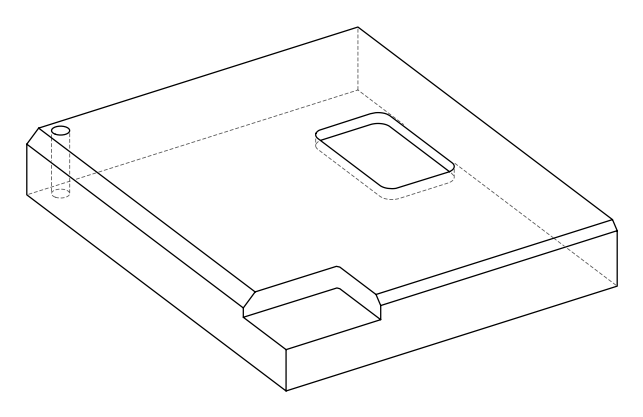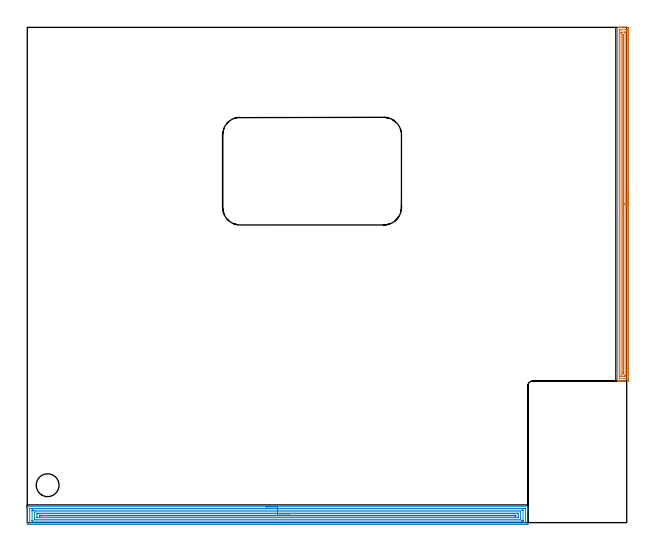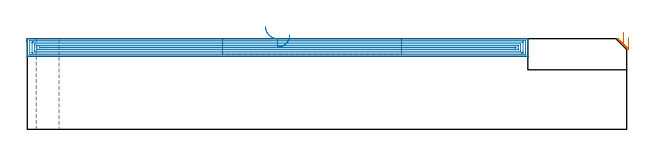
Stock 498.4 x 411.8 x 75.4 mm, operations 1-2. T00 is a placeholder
(PLAN: 5 operations, 3 tool changes, 126.8 min)
(1 AREA_MILL | FG_CHAMFER_SURFACE | UGT0205_001 | 9.58 min | 12131 mm3)
(2 AREA_MILL_1 | FG_CHAMFER_SURFACE_1 | UGT0205_001 | 20.18 min | 45742 mm3)
(3 MILL_CORNER_NOTCH_RECTANGULAR | CORNER_NOTCH_RECTANGULAR | NXT0201_008 | Follow Part, ap 1.5, ae 75% | 94.07 min | 249529 mm3)
(4 MILL_RECTANGULAR_POCKET | POCKET_RECTANGULAR_STRAIGHT | UGT0201_006 | Follow Part, ap 7, ae 75% | 2.63 min | 170627 mm3)
(5 INDEXABLE_INSERT_DRILL_THROUGH_HOLE_FROM_SOLID | STEP1HOLE | NXT0302_009 | 0.32 min | 21308 mm3)
(TOOL UGT0205_001 | Chamfer Mill 20 x 3 x 45 deg. | D20 FL50 Z2)
(TOOL NXT0201_008 | ENDMILL 6mm [2P460-0600-NA 1630] | D6 FL26 Z6)
(TOOL UGT0201_006 | End Mill 28 mm | D28 FL25 Z2)
(TOOL NXT0302_009 | Index. Insert Drill 19mm [880-D1900L25-05] | D19 PA176 FL95 Z2)
(OP 1 AREA_MILL)
G17 G21 G94 G90
T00 M6
G54
G17 G0 G90 X499.9 Y274.75 S1061 M3
G43 Z85.4 H0
Z76.4
G94 G1 Y274.712 Z75.528 F250.
Y274.598 Z74.663
Y274.409 Z73.812
Y274.147 Z72.98
Y273.813 Z72.174
Y273.41 Z71.4
Y272.942 Z70.664
Y272.41 Z69.972
Y271.821 Z69.329
Y271.178 Z68.74
Y270.486 Z68.208
Y269.75 Z67.74
Y268.976 Z67.337
Y268.17 Z67.003
Y267.338 Z66.741
Y266.486 Z66.552
Y265.622 Z66.438
Y264.75 Z66.4
Y118.687
X499.899 Y118.312 Z66.401
X499.894 Y117.8 Z66.403
X499.892 Y117.708 Z66.406
X499.387 Y117.7 Z66.911
X494.071 Z72.223
X493.514 Z72.783
X493.185 Z73.111
X492.628 Z73.669
X492.299 Z73.996
X491.643 Z74.657
X491.281 Z75.019
X490.926 Z75.365
X490.902 Y117.709 Z75.388
X490.9 Y117.865 Z75.4
Y411.635
X490.902 Y411.791 Z75.388
X490.926 Y411.8 Z75.365
X491.281 Z75.019
X491.643 Z74.657
X492.299 Z73.996
X493.514 Z72.783
X494.071 Z72.223
X499.108 Z67.19
X499.387 Y411.797 Z66.911
X499.892 Y411.792 Z66.406
X499.895 Y411.7 Z66.403
X499.899 Y411.188 Z66.401
X499.9 Y410.67 Z66.4
Y264.75
X498.486 Z67.814
Y120.098
X498.484 Y119.878 Z67.816
X498.481 Y119.769 Z67.819
X498.479 Y119.723 Z67.821
X498.404 Y119.71 Z67.896
X498.007 Y119.702 Z68.293
X497.615 Y119.701 Z68.685
X497.123 Y119.7 Z69.177
X493.185 Z73.115
X492.694 Z73.606
X492.447 Y119.703 Z73.853
X492.342 Y119.708 Z73.958
X492.325 Y119.71 Z73.975
X492.321 Y119.723 Z73.979
X492.318 Y119.773 Z73.982
X492.315 Y119.876 Z73.985
X492.314 Y120.083 Z73.986
Y409.402
X492.316 Y409.622 Z73.984
X492.319 Y409.731 Z73.981
X492.321 Y409.777 Z73.979
X492.397 Y409.79 Z73.903
X492.793 Y409.797 Z73.507
X493.185 Y409.799 Z73.115
X493.677 Y409.8 Z72.623
X497.615 Z68.685
X498.106 Z68.194
X498.353 Y409.797 Z67.947
X498.459 Y409.792 Z67.841
X498.476 Y409.79 Z67.824
X498.479 Y409.777 Z67.821
X498.482 Y409.727 Z67.818
X498.485 Y409.624 Z67.815
X498.486 Y409.417 Z67.814
Y264.75
X497.072 Z69.228
X497.071 Y122.777 Z69.229
X497.07 Y122.432 Z69.23
X497.066 Y121.884 Z69.234
X497.065 Y121.72 Z69.235
X496.905 Y121.707 Z69.395
X496.729 Y121.703 Z69.571
X496.025 Y121.7 Z70.275
X495.843 Z70.457
X494.253 Z72.047
X494.071 Y121.701 Z72.229
X493.889 Y121.704 Z72.411
X493.768 Y121.709 Z72.532
X493.734 Y121.712 Z72.566
X493.733 Y121.728 Z72.567
X493.731 Y121.769 Z72.569
X493.729 Y121.884 Z72.571
Y406.723
Y407.068
X493.733 Y407.616 Z72.567
X493.735 Y407.78 Z72.565
X493.896 Y407.793 Z72.404
X494.071 Y407.797 Z72.229
X494.775 Y407.8 Z71.525
X494.957 Z71.343
X496.547 Z69.753
X496.729 Y407.799 Z69.571
X496.911 Y407.796 Z69.389
X497.032 Y407.791 Z69.268
X497.066 Y407.788 Z69.234
X497.067 Y407.772 Z69.233
X497.069 Y407.731 Z69.231
X497.071 Y407.616 Z69.229
X497.072 Y264.75 Z69.228
X495.657 Z70.643
Y124.044
X495.656 Y123.858 Z70.644
X495.653 Y123.77 Z70.647
X495.651 Y123.711 Z70.649
X495.606 Y123.709 Z70.694
X495.4 Y123.706 Z70.9
X495.194 Y123.709 Z71.106
X495.149 Y123.711 Z71.151
X495.147 Y123.77 Z71.153
X495.145 Y123.857 Z71.155
X495.143 Y124.375 Z71.157
Y124.562
Y405.457
X495.144 Y405.642 Z71.156
X495.147 Y405.73 Z71.153
X495.149 Y405.789 Z71.151
X495.194 Y405.791 Z71.106
X495.4 Y405.794 Z70.9
X495.606 Y405.791 Z70.694
X495.651 Y405.789 Z70.649
X495.653 Y405.73 Z70.647
X495.655 Y405.644 Z70.645
X495.657 Y405.125 Z70.643
Y404.938
Y264.75
Y263.878 Z70.681
Y263.014 Z70.795
Y262.162 Z70.983
Y261.33 Z71.246
Y260.524 Z71.58
Y259.75 Z71.982
Y259.014 Z72.451
Y258.322 Z72.982
Y257.679 Z73.572
Y257.09 Z74.215
Y256.558 Z74.907
Y256.09 Z75.643
Y255.687 Z76.416
Y255.353 Z77.222
Y255.091 Z78.054
Y254.902 Z78.906
Y254.788 Z79.771
Y254.75 Z80.643
G0 Z85.4
M5
M2
(OP 2 AREA_MILL_1)
G17 G21 G94 G90
T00 M6
G54
G17 G0 G90 X198.1 Y13.2 S1061 M3
G43 Z85.4 H0
G94 G1 X198.138 Z84.528 F250.
X198.252 Z83.663
X198.441 Z82.812
X198.703 Z81.98
X199.037 Z81.174
X199.44 Z80.4
X199.909 Z79.664
X200.44 Z78.972
X201.029 Z78.329
X201.672 Z77.739
X202.364 Z77.208
X203.1 Z76.74
X203.874 Z76.337
X204.68 Z76.003
X205.512 Z75.741
X206.364 Z75.552
X207.228 Z75.438
X208.1 Z75.4
X416.016
X416.19 Y13.197 Z75.388
X416.197 Y13.057 Z75.249
X416.2 Y12.909 Z75.109
Y12.69 Z74.89
Y11.971 Z74.166
Y10.738 Z72.935
Y9.348 Z71.543
Y-1.146 Z61.052
X416.197 Y-1.407 Z60.791
X416.19 Y-1.492 Z60.706
X416.102 Y-1.499 Z60.699
X415.569 Y-1.5 Z60.7
X0.631
X0.093 Y-1.495 Z60.703
X0.01 Y-1.492 Z60.706
X0. Y-1.404 Z60.794
Y10.222 Z72.417
Y11.612 Z73.808
Y11.971 Z74.166
Y12.69 Z74.889
Y12.909 Z75.109
X0.001 Y13.055 Z75.248
X0.005 Y13.142 Z75.334
X0.01 Y13.197 Z75.388
X0.184 Y13.2 Z75.4
X208.1
Y11.786 Z73.986
X413.971 Y11.785 Z73.985
X414.139 Y11.783 Z73.983
X414.179 Y11.78 Z73.98
X414.19 Y11.778 Z73.978
X414.193 Y11.766 Z73.966
X414.197 Y11.731 Z73.931
X414.2 Y11.562 Z73.762
Y0.193 Z62.393
X414.197 Y0.056 Z62.256
X414.192 Y-0.052 Z62.148
X414.189 Y-0.08 Z62.12
X414.175 Y-0.081 Z62.119
X414.133 Y-0.083 Z62.117
X413.781 Y-0.085 Z62.115
X413.591 Y-0.086 Z62.114
X2.229 Y-0.085 Z62.115
X2.061 Y-0.083 Z62.117
X2.021 Y-0.08 Z62.12
X2.01 Y-0.078 Z62.122
X2.007 Y-0.066 Z62.134
X2.003 Y-0.031 Z62.169
X2. Y0.138 Z62.338
X2.001 Y11.507 Z73.707
X2.003 Y11.644 Z73.844
X2.008 Y11.752 Z73.952
X2.011 Y11.78 Z73.98
X2.025 Y11.781 Z73.981
X2.067 Y11.783 Z73.983
X2.419 Y11.785 Z73.985
X2.609 Y11.786 Z73.986
X208.1
Y10.371 Z72.571
X411.84
X411.992 Y10.37 Z72.57
X412.144 Y10.366 Z72.566
X412.18 Y10.365 Z72.565
X412.19 Y10.343 Z72.543
X412.195 Y10.29 Z72.49
X412.198 Y10.222 Z72.422
X412.2 Y10.019 Z72.219
Y2.149 Z64.349
X412.194 Y1.478 Z63.678
X412.19 Y1.376 Z63.576
X412.186 Y1.335 Z63.535
X412.14 Y1.333 Z63.533
X411.992 Y1.331 Z63.531
X411.25 Y1.329 Z63.529
X411.098 Y1.328 Z63.528
X4.36 Y1.329 Z63.529
X4.208 Y1.33 Z63.53
X4.056 Y1.334 Z63.534
X4.019 Y1.335 Z63.535
X4.01 Y1.357 Z63.557
X4.005 Y1.41 Z63.61
X4.002 Y1.478 Z63.678
X4. Y1.681 Z63.881
Y9.551 Z71.751
X4.006 Y10.222 Z72.422
X4.01 Y10.323 Z72.523
X4.014 Y10.365 Z72.565
X4.06 Y10.367 Z72.567
X4.208 Y10.369 Z72.569
X4.95 Y10.371 Z72.571
X5.102
X208.1
Y8.957 Z71.157
X410.1
X410.151 Y8.954 Z71.154
X410.186 Y8.951 Z71.151
X410.19 Y8.907 Z71.107
X410.2 Y8.477 Z70.677
Y3.23 Z65.43
X410.19 Y2.792 Z64.992
X410.18 Y2.749 Z64.949
X410.101 Y2.746 Z64.946
X409.969 Y2.744 Z64.944
X6.1 Y2.743 Z64.943
X6.049 Y2.746 Z64.946
X6.014 Y2.749 Z64.949
X6.01 Y2.793 Z64.993
X6. Y3.223 Z65.423
Y8.47 Z70.67
X6.01 Y8.908 Z71.108
X6.02 Y8.951 Z71.151
X6.099 Y8.954 Z71.154
X6.231 Y8.956 Z71.156
X208.1 Y8.957 Z71.157
Y7.543 Z69.743
X407.578
X407.956 Y7.54 Z69.74
X408.144 Y7.538 Z69.738
X408.183 Y7.536 Z69.736
X408.19 Y7.508 Z69.708
X408.193 Y7.452 Z69.652
X408.199 Y6.935 Z69.135
X408.2 Y4.975 Z67.175
X408.198 Y4.313 Z66.513
X408.194 Y4.217 Z66.417
X408.19 Y4.165 Z66.365
X408.148 Y4.163 Z66.363
X407.939 Y4.16 Z66.36
X407.521 Y4.157 Z66.357
X407.464
X8.622
X8.244 Y4.159 Z66.359
X8.056 Y4.162 Z66.362
X8.017 Y4.164 Z66.364
X8.01 Y4.192 Z66.392
X8.007 Y4.248 Z66.448
X8.001 Y4.765 Z66.965
X8. Y6.724 Z68.924
X8.002 Y7.387 Z69.587
X8.006 Y7.483 Z69.683
X8.01 Y7.535 Z69.735
X8.052 Y7.537 Z69.737
X8.261 Y7.54 Z69.74
X8.679 Y7.543 Z69.743
X8.736
X208.1
Y6.129 Z68.329
X405.448 Y6.128 Z68.328
X405.732 Y6.127 Z68.327
X406.017 Y6.122 Z68.322
X406.19 Y6.118 Z68.318
X406.194 Y6.002 Z68.202
X406.195 Y5.85 Z68.05
X406.19 Y5.622 Z67.822
X406.18 Y5.578 Z67.778
X406.112 Y5.575 Z67.775
X406.016 Y5.572 Z67.772
X405.732 Y5.571 Z67.771
X405.123
X10.753
X10.468 Y5.573 Z67.773
X10.183 Y5.578 Z67.778
X10.01 Y5.582 Z67.782
X10.006 Y5.698 Z67.898
X10.005 Y5.85 Z68.05
X10.01 Y6.078 Z68.278
X10.02 Y6.122 Z68.322
X10.088 Y6.125 Z68.325
X10.184 Y6.128 Z68.328
X10.468 Y6.129 Z68.329
X11.077
X208.1
X208.972 Z68.367
X209.837 Z68.481
X210.688 Z68.67
X211.52 Z68.932
X212.326 Z69.266
X213.1 Z69.669
X213.836 Z70.137
X214.528 Z70.668
X215.171 Z71.258
X215.76 Z71.901
X216.292 Z72.593
X216.76 Z73.329
X217.163 Z74.103
X217.497 Z74.909
X217.759 Z75.741
X217.948 Z76.592
X218.062 Z77.457
X218.1 Z78.329
G0 Z85.4
M5
M2
